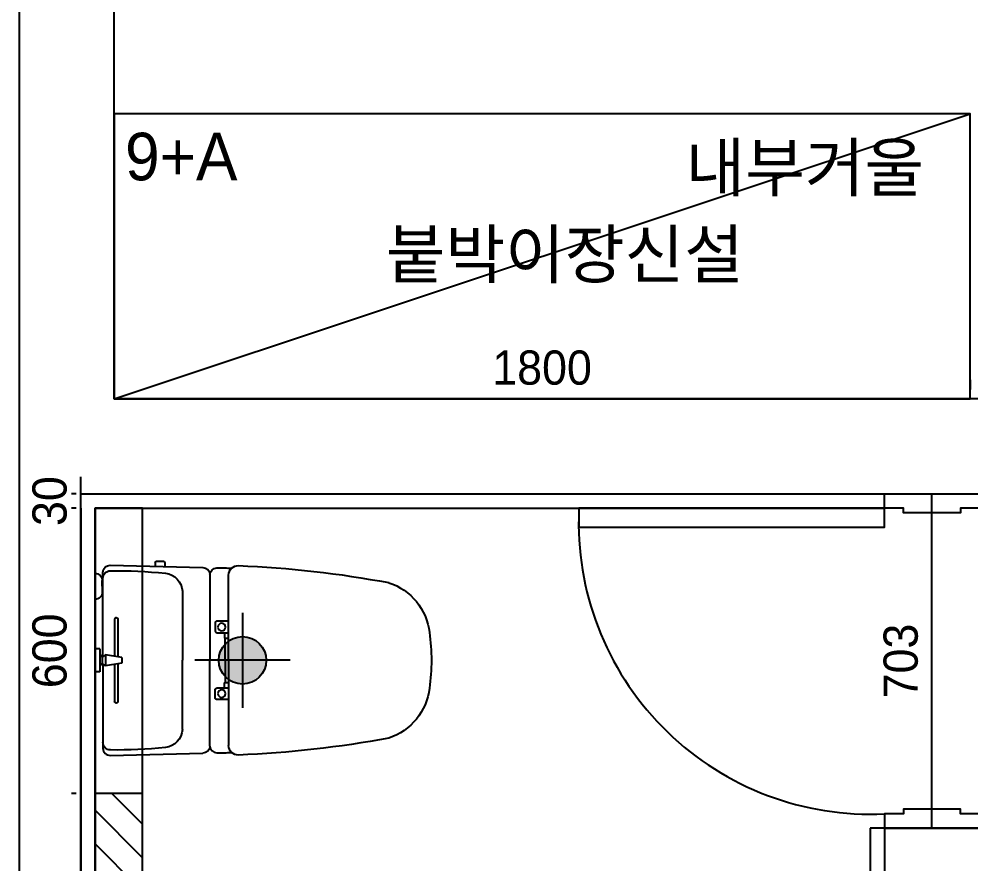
# Model space of a CAD drawing. Header units: millimetres. Extents: x 346859 to 753976, y -86090 to 5333.
# Drawn here: x 401508 to 403510, y -18373 to -16595 of the extents above; entities that cross this region are included whole.
import ezdxf

# ---------------------------------------------------------------- set-up
doc = ezdxf.new("R2010")
doc.units = ezdxf.units.MM
doc.header["$LTSCALE"] = 60
doc.linetypes.add('HIDDEN', pattern=[0.375, 0.25, -0.125])
for name, color, linetype in [('0-ELC TEXT', 7, 'Continuous'), ('03-WAL NEW', 3, 'Continuous'), ('06-FUR', 6, 'Continuous'), ('07-DIM WAL', 5, 'Continuous'), ('2CONTINUOUS', 2, 'Continuous'), ('3.기호.계단선', 30, 'Continuous'), ('ac-wall-fin', 3, 'Continuous'), ('CO-DO-FR', 7, 'Continuous'), ('CO-DOOR', 8, 'Continuous'), ('fin', 5, 'Continuous'), ('HAT', 8, 'Continuous'), ('HL', 6, 'HIDDEN')]:
    doc.layers.add(name, color=color, linetype=linetype)
doc.styles.add('YOURNAME', font='HY울릉도M.TTF')
doc.styles.add('코레일둥고', font='Korail_Round_Gothic_Medium.ttf')
doc.dimstyles.new('40', dxfattribs={"dimscale": 40, "dimtxt": 1.8, "dimasz": 0.9, "dimexe": 0.5, "dimexo": 1, "dimgap": 0.7, "dimtad": 1, "dimdec": 0, "dimzin": 0, "dimdsep": 46, "dimtxsty": 'YOURNAME', "dimblk": 'NONE', "dimcen": 0, "dimclrd": 1, "dimclre": 1, "dimclrt": 7, "dimadec": 0, "dimazin": 0, "dimtfac": 1, "dimtdec": 0, "dimtix": 1, "dimtmove": 2, "dimatfit": 3, "dimldrblk": 'NONE', "dimfxl": 1, "dimtolj": 1, "dimtzin": 0, "dimarcsym": 0})

# ---------------------------------------------------------------- blocks, each defined once
blk = doc.blocks.new('VUSAUSEH')
at = {"layer": '3.기호.계단선', "transparency": 33554687}
h = blk.add_hatch(color=256, dxfattribs=at)
h.dxf.hatch_style = 1
h.paths.add_polyline_path([(402028.2, 39233.2, 1), (401928.2, 39233.2, 1)])
at = {"layer": '2CONTINUOUS'}
for points in [[(403947.2, 36495.2), (403512.2, 36495.2), (403512.2, 38315.2), (403918.2, 38315.2), (403918.2, 38415.2), (403528.2, 38415.2), (403528.2, 38880.2), (403328.2, 38880.2), (403328.2, 37103.2), (402138.2, 37103.2), (402138.2, 38033.2), (401638.2, 38033.2), (401638.2, 39583.2), (403860.2, 39583.2), (403860.2, 39783.2), (401708.2, 39783.2), (401708.2, 43945.2)], [(401508.2, 44145.2), (401508.2, 36948.2), (403328.2, 36948.2), (403328.2, 36200.2), (403947.2, 36200.2), (403947.2, 36495.2)]]:
    blk.add_lwpolyline(points, dxfattribs=at)
at = {"layer": '3.기호.계단선'}
for p, q in [((401978.2, 39333.2), (401978.2, 39133.2)), ((402078.2, 39233.2), (401878.2, 39233.2))]:
    blk.add_line(p, q, dxfattribs=at)
blk.add_circle((401978.2, 39233.2), 50, dxfattribs=at)
blk = doc.blocks.new('A$C4B2D31F0')
at = {"layer": 'fin', "color": 4}
for p, q in [((185, 690.9), (20.4, 690.9)), ((37.2, 692.3), (24.7, 692.3)), ((37.2, 692.3), (49.7, 692.3)), ((200.9, 690.9), (365.5, 690.9)), ((47.7, 523.7), (192.9, 523.7)), ((338.2, 523.7), (192.9, 523.7)), ((12.6, 465.9), (192.9, 465.9)), ((373.3, 465.9), (192.9, 465.9)), ((192.9, 426.6), (13.7, 426.6)), ((192.9, 426.6), (372.2, 426.6))]:
    blk.add_line(p, q, dxfattribs=at)
for points in [[(20.4, 690.9), (7.9, 690.9, 0.421209), (-7.1, 675.5), (-2.4, 480.5, 0.001659)], [(365.5, 690.9), (378, 690.9, -0.421209), (392.9, 675.5), (388.3, 480.5, -0.001659)], [(12.6, 465.9, 0.371724), (-1.8, 451.2, 0.003515), (-1, 420.3, 0.320541)], [(373.3, 465.9, -0.371724), (387.7, 451.2, -0.003515), (386.9, 420.3, -0.320541)]]:
    blk.add_lwpolyline(points, format="xyb", dxfattribs=at)
for centre, radius, start, end in [((24.7, 707.3), 15, 180, 270), ((49.7, 707.3), 15, 270, 0), ((20.4, 674.9), 16, 90, 179.3116), ((365.5, 674.9), 16, 0.6884, 90), ((1004.3, 663.1), 1000, 179.3116, 185.9437), ((-618.4, 663.1), 1000, 354.0563, 0.6884), ((49.4, 563.7), 40, 185.9437, 267.5129), ((336.5, 563.7), 40, 272.4871, 354.0563), ((12.6, 480.9), 15, 181.3651, 270), ((373.3, 480.9), 15, 270, 358.6349), ((13.7, 406.6), 20, 90, 182.3333), ((372.2, 406.6), 20, 357.6667, 90), ((2197.7, 495.6), 2205.9, 182.3333, 190.6081), ((-1811.8, 495.6), 2205.9, 349.3919, 357.6667), ((148.7, 128.9), 125.5, 198.2964, 263.4241), ((237.2, 128.9), 125.5, 276.5759, 341.7036), ((192.9, 405.9), 405.9, 261.6993, 270), ((192.9, 405.9), 405.9, 270, 278.3007)]:
    blk.add_arc(centre, radius, start, end, dxfattribs=at)
at = {"layer": 'HL', "linetype": 'Continuous'}
for p, q in [((168.9, 697.3), (168.9, 707.3)), ((216.9, 697.3), (216.9, 707.3)), ((168.9, 697.3), (216.9, 697.3)), ((186, 692.5), (180.6, 697.3)), ((181.6, 685.5), (186, 692.5)), ((187, 651.2), (181.6, 685.5)), ((181.6, 685.5), (204.3, 685.5)), ((186, 692.5), (199.9, 692.5)), ((198.9, 651.2), (204.3, 685.5)), ((199.9, 692.5), (205.3, 697.3)), ((204.3, 685.5), (199.9, 692.5)), ((106.4, 666.3), (184.4, 666.3)), ((201.4, 666.3), (279.4, 666.3)), ((106.4, 659.3), (185.5, 659.3)), ((187, 651.2), (198.9, 651.2)), ((200.4, 659.3), (279.4, 659.3)), ((-12, 580.9), (-4.8, 580.9)), ((-16, 576.9), (-16, 564.8)), ((-12, 560.8), (-4.3, 560.8)), ((192.9, 433.7), (146.6, 433.7)), ((192.9, 433.7), (239.3, 433.7))]:
    blk.add_line(p, q, dxfattribs=at)
for points in [[(110.4, 426.6), (110.4, 450.8, -0.414214), (114.4, 454.8), (130.9, 454.8, -0.414214), (134.9, 450.8), (134.9, 435.2), (134.9, 426.6)], [(275.5, 426.6), (275.5, 450.8, 0.414214), (271.5, 454.8), (255, 454.8, 0.414214), (251, 450.8), (251, 435.2), (251, 426.6)], [(134.9, 435.2), (144.6, 435.2, -0.414214), (146.6, 433.2), (146.6, 426.6)], [(251, 435.2), (241.3, 435.2, 0.414214), (239.3, 433.2), (239.3, 426.6)]]:
    blk.add_lwpolyline(points, format="xyb", dxfattribs=at)
for centre in [(122.9, 440.9), (262.9, 440.9)]:
    blk.add_circle(centre, 8, dxfattribs=at)
for centre, radius, start, end in [((106.4, 662.8), 3.5, 90, 270), ((279.4, 662.8), 3.5, 270, 90), ((-12, 576.9), 4, 90, 180), ((-12, 564.8), 4, 180, 270)]:
    blk.add_arc(centre, radius, start, end, dxfattribs=at)
blk = doc.blocks.new('*D73')
at = {"layer": '07-DIM WAL', "color": 1, "lineweight": -2, "transparency": 16777216}
for p, q in [((401708.2, -17354.4), (401708.2, -17374.4)), ((403508.2, -17354.4), (403508.2, -17374.4)), ((403508.2, -17394.4), (401708.2, -17394.4))]:
    blk.add_line(p, q, dxfattribs=at)
at = {"layer": 'Defpoints', "color": 0, "transparency": 16777216}
for p in [(401708.2, -17394.4), (401708.2, -17394.4), (403508.2, -17394.4)]:
    blk.add_point(p, dxfattribs=at)
at = {"layer": '07-DIM WAL', "color": 7, "transparency": 16777216, "insert": (402608.2, -17329), "char_height": 72, "attachment_point": 5, "style": 'YOURNAME'}
blk.add_mtext('\\A1;1800', dxfattribs=at)
blk = doc.blocks.new('_None')
blk = doc.blocks.new('*D149')
at = {"layer": '07-DIM WAL', "color": 1, "lineweight": -2, "transparency": 16777216}
for p, q in [((403388.2, -17594.4), (403408.2, -17594.4)), ((403428.2, -18297.4), (403428.2, -17594.4)), ((403388.2, -18297.4), (403408.2, -18297.4))]:
    blk.add_line(p, q, dxfattribs=at)
at = {"layer": 'Defpoints', "color": 0, "transparency": 16777216}
for p in [(403428.2, -17594.4), (403428.2, -17594.4), (403428.2, -18297.4)]:
    blk.add_point(p, dxfattribs=at)
at = {"layer": '07-DIM WAL', "color": 7, "transparency": 16777216, "insert": (403362.8, -17945.9), "char_height": 72, "attachment_point": 5, "rotation": 90, "style": 'YOURNAME'}
blk.add_mtext('\\A1;703', dxfattribs=at)
blk = doc.blocks.new('*D217')
at = {"layer": '07-DIM WAL', "color": 1, "lineweight": -2, "transparency": 16777216}
for p, q in [((401628.2, -17624.4), (401618.2, -17624.4)), ((401638.2, -17624.4), (401638.2, -18224.4)), ((401628.2, -18224.4), (401618.2, -18224.4))]:
    blk.add_line(p, q, dxfattribs=at)
at = {"layer": 'Defpoints', "color": 0, "transparency": 16777216}
for p in [(401668.2, -17624.4), (401638.2, -18224.4), (401668.2, -18224.4)]:
    blk.add_point(p, dxfattribs=at)
at = {"layer": '07-DIM WAL', "color": 7, "transparency": 16777216, "insert": (401572.7, -17924.4), "char_height": 72, "attachment_point": 5, "rotation": 90, "style": 'YOURNAME'}
blk.add_mtext('\\A1;600', dxfattribs=at)
blk = doc.blocks.new('*D218')
at = {"layer": '07-DIM WAL', "color": 1, "lineweight": -2, "transparency": 16777216}
for p, q in [((401638.2, -17660.4), (401638.2, -17558.4)), ((401628.2, -17594.4), (401618.2, -17594.4)), ((401628.2, -17624.4), (401618.2, -17624.4))]:
    blk.add_line(p, q, dxfattribs=at)
at = {"layer": 'Defpoints', "color": 0, "transparency": 16777216}
for p in [(401638.2, -17594.4), (401668.2, -17594.4), (401668.2, -17624.4)]:
    blk.add_point(p, dxfattribs=at)
at = {"layer": '07-DIM WAL', "color": 7, "transparency": 16777216, "insert": (401572.8, -17609.4), "char_height": 72, "attachment_point": 5, "rotation": 90, "style": 'YOURNAME'}
blk.add_mtext('\\A1;30', dxfattribs=at)
blk = doc.blocks.new('*D219')
at = {"layer": '07-DIM WAL', "color": 1, "lineweight": -2, "transparency": 16777216}
for p, q in [((401628.2, -18224.4), (401618.2, -18224.4)), ((401638.2, -18224.4), (401638.2, -19114.4)), ((401628.2, -19114.4), (401618.2, -19114.4))]:
    blk.add_line(p, q, dxfattribs=at)
at = {"layer": 'Defpoints', "color": 0, "transparency": 16777216}
for p in [(401668.2, -18224.4), (401638.2, -19114.4), (401668.2, -19114.4)]:
    blk.add_point(p, dxfattribs=at)
at = {"layer": '07-DIM WAL', "color": 7, "transparency": 16777216, "insert": (401572.7, -18669.4), "char_height": 72, "attachment_point": 5, "rotation": 90, "style": 'YOURNAME'}
blk.add_mtext('\\A1;890', dxfattribs=at)

msp = doc.modelspace()

# ---------------------------------------------------------------- hatches: boundary and pattern name
at = {"layer": 'HAT'}
h = msp.add_hatch(dxfattribs=at)
h.set_pattern_fill('_USER', color=256, scale=50, angle=315, pattern_type=0)
h.set_pattern_definition([(315, (368790.054, 381606.773), (35.355339, 35.355339), [])])
h.paths.add_polyline_path([(401668.2, -18224.4), (401768.2, -18224.4), (401768.2, -19114.4), (401668.2, -19114.4)])

# ---------------------------------------------------------------- linework, layer by layer
at = {"layer": '03-WAL NEW'}
msp.add_lwpolyline([(401668.2, -17624.4), (401668.2, -19114.4), (401768.2, -19114.4), (401768.2, -17624.4), (401668.2, -17624.4)], dxfattribs=at)
at = {"layer": '06-FUR'}
msp.add_lwpolyline([(401708.2, -17394.4), (403508.2, -17394.4), (403508.2, -16794.4), (401708.2, -16794.4), (401708.2, -17394.4), (403508.2, -16794.4)], dxfattribs=at)
at = {"layer": 'ac-wall-fin'}
msp.add_line((401768.2, -18224.4), (401668.2, -18224.4), dxfattribs=at)
at = {"layer": 'ac-wall-fin', "color": 4}
msp.add_line((403328.2, -18297.4), (403298.2, -18297.4), dxfattribs=at)
msp.add_lwpolyline([(403298.2, -18297.4), (403298.2, -20044.4), (402168.2, -20044.4), (402168.2, -19114.4), (401668.2, -19114.4), (401668.2, -17624.4), (403328.2, -17624.4)], dxfattribs=at)
at = {"layer": 'CO-DO-FR'}
for points in [[(403328.2, -17594.4), (403528.2, -17594.4), (403528.2, -17624.4), (403488.2, -17624.4), (403488.2, -17634.4), (403368.2, -17634.4), (403368.2, -17624.4), (403328.2, -17624.4), (403328.2, -17594.4)], [(403328.2, -18297.4), (403528.2, -18297.4), (403528.2, -18267.4), (403488.2, -18267.4), (403488.2, -18257.4), (403368.2, -18257.4), (403368.2, -18267.4), (403328.2, -18267.4), (403328.2, -18297.4)]]:
    msp.add_lwpolyline(points, close=True, dxfattribs=at)
at = {"layer": 'CO-DOOR'}
msp.add_lwpolyline([(402685.2, -17664.4), (403328.2, -17664.4), (403328.2, -17624.4), (402685.2, -17624.4)], close=True, dxfattribs=at)
msp.add_arc((403298.8, -17654.4), 613.7, 179.0664, 272.7438, dxfattribs=at)

# ---------------------------------------------------------------- block references
msp.add_blockref('VUSAUSEH', (0, -57177.6))
at = {"xscale": -1, "rotation": 89.99999999999984}
msp.add_blockref('A$C4B2D31F0', (402375.5, -17751.5), dxfattribs=at)

# ---------------------------------------------------------------- texts
at = {"layer": '0-ELC TEXT', "style": '코레일둥고'}
for s, p in [('9+A', (401731.2, -16934.5)), ('내부거울', (402909.9, -16957.6)), ('붙박이장신설', (402279.6, -17140.2))]:
    msp.add_text(s, height=100, dxfattribs=at).set_placement(p)

# ---------------------------------------------------------------- dimensions: what is measured, and where the dimension line sits
at = {"layer": '07-DIM WAL'}
dim = msp.add_linear_dim(base=(401708.2, -17394.4), p1=(403508.2, -17394.4), p2=(401708.2, -17394.4), dimstyle='40', dxfattribs=at)
dim.commit()
dim.dimension.update_dxf_attribs({"geometry": '*D73', "text_midpoint": (402608.2, -17329)})
for base, p1, p2, picture, middle in [((401638.2, -17594.4), (401668.2, -17624.4), (401668.2, -17594.4), '*D218', (401572.8, -17609.4)), ((403428.2, -17594.4), (403428.2, -18297.4), (403428.2, -17594.4), '*D149', (403362.8, -17945.9)), ((401638.2, -18224.4), (401668.2, -17624.4), (401668.2, -18224.4), '*D217', (401572.7, -17924.4)), ((401638.2, -19114.4), (401668.2, -18224.4), (401668.2, -19114.4), '*D219', (401572.7, -18669.4))]:
    dim = msp.add_linear_dim(base=base, p1=p1, p2=p2, angle=90, dimstyle='40', dxfattribs=at)
    dim.commit()
    dim.dimension.update_dxf_attribs({"geometry": picture, "text_midpoint": middle})

doc.saveas('drawing.dxf')
